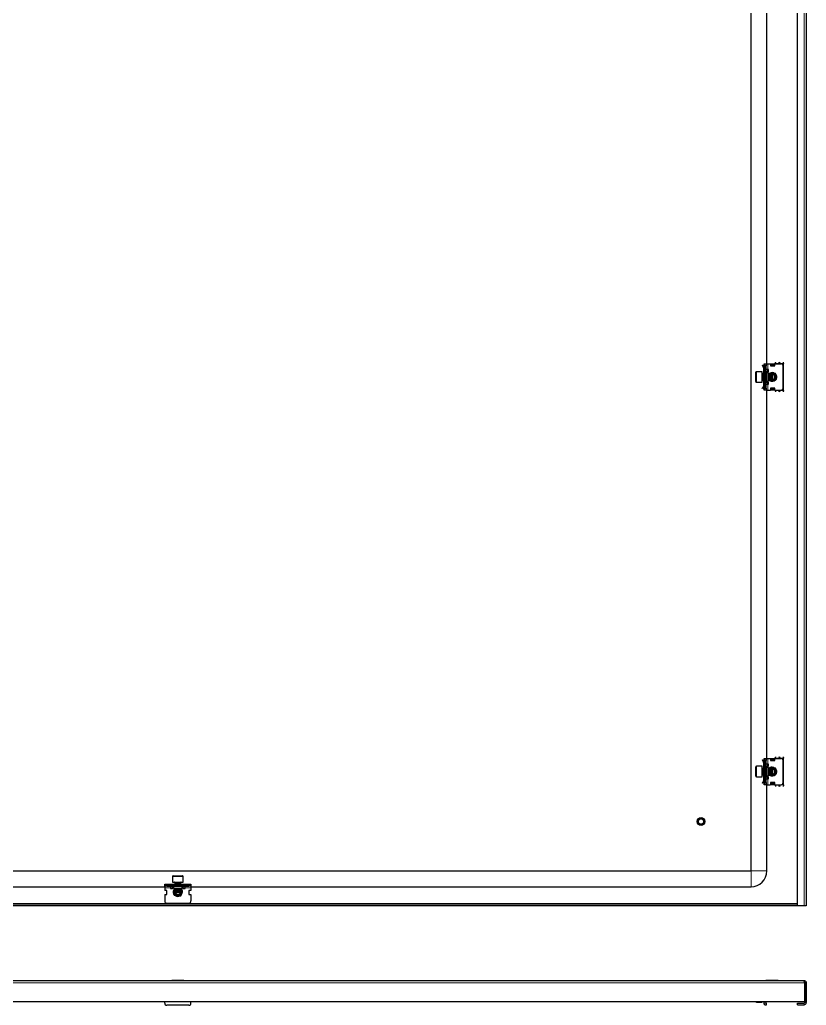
# Model space of a CAD drawing. Header units: millimetres. Extents: x -918 to 2356, y -718 to 1192.
# Drawn here: x 1609 to 2356, y -681 to 255 of the extents above; entities that cross this region are included whole.
import ezdxf

# ---------------------------------------------------------------- set-up
doc = ezdxf.new("R2010")
doc.units = ezdxf.units.MM

msp = doc.modelspace()

# ---------------------------------------------------------------- linework, layer by layer
at = {"color": 7, "linetype": 'Continuous', "lineweight": 25}
for p, q in [((2347.86, -586.72), (2347.86, 968.28)), ((2356.36, 968.28), (2356.36, -586.72)), ((2303.86, -553.72), (2303.86, 935.28)), ((2318.86, -71.72), (2318.86, 453.28)), ((2314.8, -73.08), (2314.44, -73.43)), ((2315.42, -74.41), (2314.44, -73.43)), ((2315.77, -74.05), (2314.8, -73.08)), ((2315.42, -74.41), (2315.77, -74.05)), ((2315.86, -73.72), (2315.86, -74.11)), ((2316.15, -73.01), (2316.36, -72.8)), ((2316.36, -71.72), (2318.36, -71.72)), ((2316.36, -71.98), (2316.36, -71.72)), ((2316.36, -96.45), (2316.36, -71.98)), ((2317.36, -73.72), (2317.36, -94.72)), ((2318.36, -71.72), (2318.36, -73.72)), ((2318.36, -71.72), (2319.86, -71.72)), ((2318.36, -94.72), (2318.36, -73.72)), ((2319.86, -71.72), (2322.36, -71.72)), ((2322.36, -71.72), (2322.36, -73.72)), ((2322.36, -73.72), (2326.36, -73.72)), ((2322.61, -72.1), (2323.11, -71.74)), ((2323.11, -72.1), (2322.61, -72.45)), ((2322.61, -72.45), (2322.61, -72.1)), ((2322.61, -73.36), (2322.61, -72.45)), ((2322.61, -73.72), (2322.61, -73.36)), ((2323.11, -71.74), (2323.11, -72.1)), ((2323.11, -71.74), (2325.61, -71.74)), ((2323.11, -72.1), (2325.61, -72.1)), ((2325.61, -72.1), (2325.61, -71.74)), ((2325.61, -71.74), (2326.11, -72.1)), ((2326.11, -72.45), (2325.61, -72.1)), ((2326.11, -72.1), (2326.11, -72.45)), ((2326.11, -72.45), (2326.11, -73.36)), ((2326.11, -73.36), (2326.11, -73.72)), ((2326.16, -71.83), (2326.16, -73.72)), ((2326.36, -71.83), (2326.16, -71.83)), ((2326.36, -73.72), (2326.36, -71.72)), ((2326.36, -71.72), (2332.36, -71.72)), ((2326.86, -71.72), (2326.86, -71.47)), ((2334.36, -94.72), (2334.36, -73.72)), ((2334.86, -96.97), (2334.86, -71.47)), ((2308.36, -88.62), (2308.36, -79.82)), ((2314.36, -79.22), (2308.96, -79.22)), ((2314.36, -89.22), (2314.36, -79.22)), ((2314.97, -81.22), (2314.61, -81.22)), ((2315.36, -81.77), (2314.97, -81.22)), ((2314.97, -83.07), (2314.97, -81.22)), ((2314.97, -87.22), (2314.97, -83.07)), ((2315.74, -81.22), (2315.36, -81.77)), ((2315.36, -83.28), (2315.36, -81.77)), ((2315.36, -86.66), (2315.36, -83.28)), ((2315.97, -81.22), (2315.74, -81.22)), ((2315.74, -83.07), (2315.74, -81.22)), ((2315.74, -87.22), (2315.74, -83.07)), ((2315.86, -75.47), (2316.36, -75.47)), ((2315.86, -75.47), (2315.86, -78.97)), ((2316.36, -78.97), (2315.86, -78.97)), ((2315.86, -78.97), (2315.86, -81.22)), ((2316.36, -81.77), (2315.97, -81.22)), ((2315.97, -83.07), (2315.97, -81.22)), ((2315.97, -87.22), (2315.97, -83.07)), ((2319.86, -77.22), (2318.36, -77.22)), ((2318.68, -80.18), (2320.36, -79.22)), ((2318.86, -80.08), (2318.86, -78.97)), ((2318.86, -78.97), (2319.36, -78.97)), ((2320.36, -80.22), (2318.86, -80.22)), ((2319.36, -78.97), (2320.36, -78.97)), ((2320.36, -77.22), (2319.86, -77.22)), ((2320.36, -79.22), (2320.36, -77.22)), ((2320.36, -88.22), (2320.36, -80.22)), ((2320.74, -81.22), (2320.36, -81.77)), ((2320.97, -81.22), (2320.74, -81.22)), ((2320.74, -83.07), (2320.74, -81.22)), ((2320.74, -87.22), (2320.74, -83.07)), ((2321.36, -81.77), (2320.97, -81.22)), ((2320.97, -83.07), (2320.97, -81.22)), ((2320.97, -87.22), (2320.97, -83.07)), ((2321.74, -81.22), (2321.36, -81.77)), ((2321.36, -83.28), (2321.36, -81.77)), ((2321.36, -86.66), (2321.36, -83.28)), ((2321.97, -81.22), (2321.74, -81.22)), ((2321.74, -83.07), (2321.74, -81.22)), ((2321.74, -87.22), (2321.74, -83.07)), ((2322.36, -81.77), (2321.97, -81.22)), ((2321.97, -83.07), (2321.97, -81.22)), ((2321.97, -87.22), (2321.97, -83.07)), ((2322.28, -81.66), (2322.53, -81.53)), ((2322.74, -81.22), (2322.36, -81.77)), ((2322.36, -83.28), (2322.36, -81.77)), ((2322.36, -86.66), (2322.36, -83.28)), ((2322.97, -81.22), (2322.74, -81.22)), ((2322.74, -83.07), (2322.74, -81.22)), ((2322.74, -87.22), (2322.74, -83.07)), ((2323.36, -81.77), (2322.97, -81.22)), ((2322.97, -83.07), (2322.97, -81.22)), ((2322.97, -87.22), (2322.97, -83.07)), ((2323.56, -81.47), (2323.19, -81.54)), ((2323.74, -81.22), (2323.36, -81.77)), ((2323.36, -83.28), (2323.36, -81.77)), ((2323.36, -86.66), (2323.36, -83.28)), ((2323.8, -81.22), (2323.74, -81.22)), ((2323.74, -83.07), (2323.74, -81.22)), ((2323.74, -87.22), (2323.74, -83.07)), ((2324.36, -81.77), (2323.8, -81.22)), ((2323.8, -87.22), (2323.8, -81.22)), ((2324.88, -81.65), (2324.05, -81.46)), ((2324.36, -86.66), (2324.36, -81.77)), ((2308.96, -89.22), (2314.36, -89.22)), ((2314.61, -87.22), (2314.97, -87.22)), ((2314.97, -87.22), (2315.36, -86.66)), ((2315.36, -86.66), (2315.74, -87.22)), ((2315.74, -87.22), (2315.97, -87.22)), ((2315.86, -87.22), (2315.86, -89.47)), ((2315.86, -89.47), (2315.86, -92.97)), ((2315.86, -89.47), (2316.36, -89.47)), ((2315.86, -92.97), (2316.36, -92.97)), ((2315.97, -87.22), (2316.36, -86.66)), ((2318.36, -91.22), (2319.86, -91.22)), ((2320.36, -89.22), (2318.68, -88.25)), ((2318.86, -88.22), (2320.36, -88.22)), ((2318.86, -89.47), (2318.86, -88.35)), ((2319.36, -89.47), (2318.86, -89.47)), ((2320.36, -89.47), (2319.36, -89.47)), ((2319.86, -91.22), (2320.36, -91.22)), ((2320.36, -86.66), (2320.74, -87.22)), ((2320.36, -91.22), (2320.36, -89.22)), ((2320.74, -87.22), (2320.97, -87.22)), ((2320.97, -87.22), (2321.36, -86.66)), ((2321.36, -86.66), (2321.74, -87.22)), ((2321.74, -87.22), (2321.97, -87.22)), ((2321.97, -87.22), (2322.36, -86.66)), ((2322.53, -86.91), (2322.28, -86.77)), ((2322.36, -86.66), (2322.74, -87.22)), ((2322.74, -87.22), (2322.97, -87.22)), ((2322.97, -87.22), (2323.36, -86.66)), ((2323.36, -86.66), (2323.74, -87.22)), ((2323.74, -87.22), (2323.8, -87.22)), ((2323.8, -87.22), (2324.36, -86.66)), ((2315.42, -94.03), (2314.44, -95)), ((2314.8, -95.36), (2314.44, -95)), ((2315.77, -94.38), (2314.8, -95.36)), ((2315.42, -94.03), (2315.77, -94.38)), ((2315.86, -94.72), (2315.86, -94.26)), ((2316.36, -95.63), (2316.15, -95.42)), ((2316.36, -96.72), (2316.36, -96.45)), ((2318.36, -96.72), (2316.36, -96.72)), ((2318.36, -94.72), (2318.36, -96.72)), ((2318.36, -96.72), (2319.86, -96.72)), ((2318.86, -446.72), (2318.86, -96.72)), ((2319.86, -96.72), (2322.36, -96.72)), ((2322.36, -94.72), (2322.36, -96.72)), ((2326.36, -94.72), (2322.36, -94.72)), ((2322.61, -95.07), (2322.61, -94.72)), ((2322.61, -95.98), (2322.61, -95.07)), ((2322.61, -96.34), (2322.61, -95.98)), ((2322.61, -95.98), (2323.11, -96.34)), ((2323.11, -96.69), (2322.61, -96.34)), ((2323.11, -96.34), (2323.11, -96.69)), ((2325.61, -96.34), (2323.11, -96.34)), ((2325.61, -96.69), (2323.11, -96.69)), ((2325.61, -96.34), (2326.11, -95.98)), ((2325.61, -96.69), (2325.61, -96.34)), ((2326.11, -96.34), (2325.61, -96.69)), ((2326.11, -94.72), (2326.11, -95.07)), ((2326.11, -95.07), (2326.11, -95.98)), ((2326.11, -95.98), (2326.11, -96.34)), ((2326.16, -94.72), (2326.16, -96.6)), ((2326.16, -96.6), (2326.36, -96.6)), ((2326.36, -96.72), (2326.36, -94.72)), ((2326.36, -96.72), (2332.36, -96.72)), ((2326.86, -96.97), (2326.86, -96.72)), ((2314.8, -448.08), (2314.44, -448.43)), ((2315.42, -449.41), (2314.44, -448.43)), ((2315.77, -449.05), (2314.8, -448.08)), ((2315.42, -449.41), (2315.77, -449.05)), ((2315.86, -448.72), (2315.86, -449.11)), ((2316.15, -448.01), (2316.36, -447.8)), ((2316.36, -446.72), (2318.36, -446.72)), ((2316.36, -446.98), (2316.36, -446.72)), ((2316.36, -471.45), (2316.36, -446.98)), ((2317.36, -448.72), (2317.36, -469.72)), ((2318.36, -446.72), (2318.36, -448.72)), ((2318.36, -446.72), (2319.86, -446.72)), ((2318.36, -469.72), (2318.36, -448.72)), ((2319.86, -446.72), (2322.36, -446.72)), ((2322.36, -446.72), (2322.36, -448.72)), ((2322.36, -448.72), (2326.36, -448.72)), ((2322.61, -447.1), (2323.11, -446.74)), ((2323.11, -447.1), (2322.61, -447.45)), ((2322.61, -447.45), (2322.61, -447.1)), ((2322.61, -448.36), (2322.61, -447.45)), ((2322.61, -448.72), (2322.61, -448.36)), ((2323.11, -446.74), (2323.11, -447.1)), ((2323.11, -446.74), (2325.61, -446.74)), ((2323.11, -447.1), (2325.61, -447.1)), ((2325.61, -447.1), (2325.61, -446.74)), ((2325.61, -446.74), (2326.11, -447.1)), ((2326.11, -447.45), (2325.61, -447.1)), ((2326.11, -447.1), (2326.11, -447.45)), ((2326.11, -447.45), (2326.11, -448.36)), ((2326.11, -448.36), (2326.11, -448.72)), ((2326.16, -446.83), (2326.16, -448.72)), ((2326.36, -446.83), (2326.16, -446.83)), ((2326.36, -446.72), (2332.36, -446.72)), ((2326.36, -448.72), (2326.36, -446.72)), ((2326.86, -446.72), (2326.86, -446.47)), ((2334.36, -469.72), (2334.36, -448.72)), ((2334.86, -471.97), (2334.86, -446.47)), ((2308.36, -463.62), (2308.36, -454.82)), ((2314.36, -454.22), (2308.96, -454.22)), ((2314.36, -464.22), (2314.36, -454.22)), ((2314.97, -456.22), (2314.61, -456.22)), ((2315.36, -456.77), (2314.97, -456.22)), ((2314.97, -458.07), (2314.97, -456.22)), ((2314.97, -462.22), (2314.97, -458.07)), ((2315.74, -456.22), (2315.36, -456.77)), ((2315.36, -458.28), (2315.36, -456.77)), ((2315.36, -461.66), (2315.36, -458.28)), ((2315.97, -456.22), (2315.74, -456.22)), ((2315.74, -458.07), (2315.74, -456.22)), ((2315.74, -462.22), (2315.74, -458.07)), ((2315.86, -450.47), (2316.36, -450.47)), ((2315.86, -450.47), (2315.86, -453.97)), ((2316.36, -453.97), (2315.86, -453.97)), ((2315.86, -453.97), (2315.86, -456.22)), ((2316.36, -456.77), (2315.97, -456.22)), ((2315.97, -458.07), (2315.97, -456.22)), ((2315.97, -462.22), (2315.97, -458.07)), ((2319.86, -452.22), (2318.36, -452.22)), ((2318.68, -455.18), (2320.36, -454.22)), ((2318.86, -455.08), (2318.86, -453.97)), ((2318.86, -453.97), (2319.36, -453.97)), ((2320.36, -455.22), (2318.86, -455.22)), ((2319.36, -453.97), (2320.36, -453.97)), ((2320.36, -452.22), (2319.86, -452.22)), ((2320.36, -454.22), (2320.36, -452.22)), ((2320.36, -463.22), (2320.36, -455.22)), ((2320.74, -456.22), (2320.36, -456.77)), ((2320.97, -456.22), (2320.74, -456.22)), ((2320.74, -458.07), (2320.74, -456.22)), ((2320.74, -462.22), (2320.74, -458.07)), ((2321.36, -456.77), (2320.97, -456.22)), ((2320.97, -458.07), (2320.97, -456.22)), ((2320.97, -462.22), (2320.97, -458.07)), ((2321.74, -456.22), (2321.36, -456.77)), ((2321.36, -458.28), (2321.36, -456.77)), ((2321.36, -461.66), (2321.36, -458.28)), ((2321.97, -456.22), (2321.74, -456.22)), ((2321.74, -458.07), (2321.74, -456.22)), ((2321.74, -462.22), (2321.74, -458.07)), ((2322.36, -456.77), (2321.97, -456.22)), ((2321.97, -458.07), (2321.97, -456.22)), ((2321.97, -462.22), (2321.97, -458.07)), ((2322.28, -456.66), (2322.53, -456.53)), ((2322.74, -456.22), (2322.36, -456.77)), ((2322.36, -458.28), (2322.36, -456.77)), ((2322.36, -461.66), (2322.36, -458.28)), ((2322.97, -456.22), (2322.74, -456.22)), ((2322.74, -458.07), (2322.74, -456.22)), ((2322.74, -462.22), (2322.74, -458.07)), ((2323.36, -456.77), (2322.97, -456.22)), ((2322.97, -458.07), (2322.97, -456.22)), ((2322.97, -462.22), (2322.97, -458.07)), ((2323.56, -456.47), (2323.19, -456.54)), ((2323.74, -456.22), (2323.36, -456.77)), ((2323.36, -458.28), (2323.36, -456.77)), ((2323.36, -461.66), (2323.36, -458.28)), ((2323.8, -456.22), (2323.74, -456.22)), ((2323.74, -458.07), (2323.74, -456.22)), ((2323.74, -462.22), (2323.74, -458.07)), ((2324.36, -456.77), (2323.8, -456.22)), ((2323.8, -462.22), (2323.8, -456.22)), ((2324.88, -456.65), (2324.05, -456.46)), ((2324.36, -461.66), (2324.36, -456.77)), ((2308.96, -464.22), (2314.36, -464.22)), ((2314.61, -462.22), (2314.97, -462.22)), ((2314.97, -462.22), (2315.36, -461.66)), ((2315.36, -461.66), (2315.74, -462.22)), ((2315.74, -462.22), (2315.97, -462.22)), ((2315.86, -462.22), (2315.86, -464.47)), ((2315.86, -464.47), (2315.86, -467.97)), ((2315.86, -464.47), (2316.36, -464.47)), ((2315.86, -467.97), (2316.36, -467.97)), ((2315.97, -462.22), (2316.36, -461.66)), ((2318.36, -466.22), (2319.86, -466.22)), ((2320.36, -464.22), (2318.68, -463.25)), ((2318.86, -463.22), (2320.36, -463.22)), ((2318.86, -464.47), (2318.86, -463.35)), ((2319.36, -464.47), (2318.86, -464.47)), ((2320.36, -464.47), (2319.36, -464.47)), ((2319.86, -466.22), (2320.36, -466.22)), ((2320.36, -461.66), (2320.74, -462.22)), ((2320.36, -466.22), (2320.36, -464.22)), ((2320.74, -462.22), (2320.97, -462.22)), ((2320.97, -462.22), (2321.36, -461.66)), ((2321.36, -461.66), (2321.74, -462.22)), ((2321.74, -462.22), (2321.97, -462.22)), ((2321.97, -462.22), (2322.36, -461.66)), ((2322.53, -461.91), (2322.28, -461.77)), ((2322.36, -461.66), (2322.74, -462.22)), ((2322.74, -462.22), (2322.97, -462.22)), ((2322.97, -462.22), (2323.36, -461.66)), ((2323.36, -461.66), (2323.74, -462.22)), ((2323.74, -462.22), (2323.8, -462.22)), ((2323.8, -462.22), (2324.36, -461.66)), ((2315.42, -469.03), (2314.44, -470)), ((2314.8, -470.36), (2314.44, -470)), ((2315.77, -469.38), (2314.8, -470.36)), ((2315.42, -469.03), (2315.77, -469.38)), ((2315.86, -469.72), (2315.86, -469.26)), ((2316.36, -470.63), (2316.15, -470.42)), ((2316.36, -471.72), (2316.36, -471.45)), ((2318.36, -471.72), (2316.36, -471.72)), ((2318.36, -469.72), (2318.36, -471.72)), ((2318.36, -471.72), (2319.86, -471.72)), ((2318.86, -553.72), (2318.86, -471.72)), ((2319.86, -471.72), (2322.36, -471.72)), ((2322.36, -469.72), (2322.36, -471.72)), ((2326.36, -469.72), (2322.36, -469.72)), ((2322.61, -470.07), (2322.61, -469.72)), ((2322.61, -470.98), (2322.61, -470.07)), ((2322.61, -470.98), (2323.11, -471.34)), ((2322.61, -471.34), (2322.61, -470.98)), ((2323.11, -471.69), (2322.61, -471.34)), ((2325.61, -471.34), (2323.11, -471.34)), ((2323.11, -471.34), (2323.11, -471.69)), ((2325.61, -471.69), (2323.11, -471.69)), ((2325.61, -471.34), (2326.11, -470.98)), ((2325.61, -471.69), (2325.61, -471.34)), ((2326.11, -471.34), (2325.61, -471.69)), ((2326.11, -469.72), (2326.11, -470.07)), ((2326.11, -470.07), (2326.11, -470.98)), ((2326.11, -470.98), (2326.11, -471.34)), ((2326.16, -469.72), (2326.16, -471.6)), ((2326.16, -471.6), (2326.36, -471.6)), ((2326.36, -471.72), (2326.36, -469.72)), ((2326.36, -471.72), (2332.36, -471.72)), ((2326.86, -471.97), (2326.86, -471.72)), ((1214.86, -553.72), (2303.86, -553.72)), ((1754.36, -558.82), (1754.36, -564.22)), ((1754.96, -558.22), (1763.42, -558.22)), ((1763.42, -558.22), (1763.76, -558.22)), ((1764.36, -564.22), (1764.36, -558.82)), ((1214.86, -568.72), (1746.86, -568.72)), ((1746.86, -568.22), (1746.86, -566.22)), ((1746.86, -566.22), (1747.12, -566.22)), ((1748.86, -568.22), (1746.86, -568.22)), ((1746.86, -568.22), (1746.86, -569.72)), ((1746.86, -569.72), (1746.86, -572.22)), ((1747.12, -566.22), (1771.59, -566.22)), ((1769.86, -567.22), (1748.86, -567.22)), ((1748.86, -568.22), (1769.86, -568.22)), ((1752.36, -568.22), (1752.36, -569.72)), ((1752.36, -568.72), (1755.22, -568.72)), ((1752.36, -569.72), (1752.36, -570.22)), ((1752.36, -570.22), (1754.36, -570.22)), ((1754.36, -564.22), (1763.98, -564.22)), ((1754.36, -570.22), (1755.32, -568.54)), ((1755.36, -568.72), (1755.36, -570.22)), ((1755.36, -570.22), (1763.36, -570.22)), ((1756.36, -564.47), (1756.36, -564.83)), ((1756.36, -564.83), (1756.91, -565.22)), ((1756.36, -564.83), (1758.21, -564.83)), ((1756.91, -565.22), (1756.36, -565.61)), ((1756.36, -565.61), (1756.36, -565.83)), ((1756.36, -565.61), (1758.21, -565.61)), ((1756.36, -565.83), (1756.91, -566.22)), ((1756.36, -565.83), (1758.21, -565.83)), ((1756.91, -570.22), (1756.36, -570.61)), ((1756.36, -570.61), (1756.36, -570.83)), ((1756.36, -570.61), (1758.21, -570.61)), ((1756.36, -570.83), (1756.91, -571.22)), ((1756.36, -570.83), (1758.21, -570.83)), ((1756.91, -571.22), (1756.36, -571.61)), ((1756.91, -565.22), (1758.42, -565.22)), ((1756.91, -571.22), (1758.42, -571.22)), ((1758.21, -564.83), (1762.36, -564.83)), ((1758.21, -565.61), (1762.36, -565.61)), ((1758.21, -565.83), (1762.36, -565.83)), ((1758.21, -570.61), (1762.36, -570.61)), ((1758.21, -570.83), (1762.36, -570.83)), ((1758.42, -565.22), (1761.8, -565.22)), ((1758.42, -571.22), (1761.8, -571.22)), ((1761.8, -565.22), (1762.36, -564.83)), ((1762.36, -565.61), (1761.8, -565.22)), ((1761.8, -566.22), (1762.36, -565.83)), ((1762.36, -570.61), (1761.8, -570.22)), ((1761.8, -571.22), (1762.36, -570.83)), ((1762.36, -571.61), (1761.8, -571.22)), ((1762.36, -564.83), (1762.36, -564.47)), ((1762.36, -565.83), (1762.36, -565.61)), ((1762.36, -570.83), (1762.36, -570.61)), ((1763.36, -570.22), (1763.36, -568.72)), ((1763.39, -568.54), (1764.36, -570.22)), ((1763.49, -568.72), (1766.36, -568.72)), ((1763.98, -564.22), (1764.36, -564.22)), ((1764.36, -570.22), (1766.36, -570.22)), ((1766.36, -569.72), (1766.36, -568.22)), ((1766.36, -570.22), (1766.36, -569.72)), ((1771.86, -568.22), (1769.86, -568.22)), ((1771.59, -566.22), (1771.86, -566.22)), ((1771.86, -566.22), (1771.86, -568.22)), ((1771.86, -568.22), (1771.86, -569.72)), ((1771.86, -568.72), (2303.86, -568.72)), ((1771.86, -569.72), (1771.86, -572.22)), ((1748.86, -572.22), (1746.86, -572.22)), ((1746.86, -576.22), (1746.86, -582.22)), ((1746.86, -576.22), (1748.86, -576.22)), ((1748.86, -576.22), (1748.86, -572.22)), ((1756.36, -571.61), (1756.36, -571.83)), ((1756.36, -571.61), (1758.21, -571.61)), ((1756.36, -571.83), (1756.91, -572.22)), ((1756.36, -571.83), (1758.21, -571.83)), ((1756.91, -572.22), (1756.36, -572.61)), ((1756.36, -572.61), (1756.36, -572.83)), ((1756.36, -572.61), (1758.21, -572.61)), ((1756.36, -572.83), (1756.91, -573.22)), ((1756.36, -572.83), (1758.21, -572.83)), ((1756.91, -573.22), (1756.36, -573.61)), ((1756.36, -573.61), (1756.36, -573.66)), ((1756.36, -573.61), (1758.21, -573.61)), ((1756.36, -573.66), (1756.91, -574.22)), ((1756.36, -573.66), (1762.13, -573.66)), ((1756.6, -573.91), (1756.79, -574.74)), ((1756.68, -573.05), (1756.61, -573.43)), ((1756.67, -572.39), (1756.8, -572.14)), ((1756.91, -572.22), (1758.42, -572.22)), ((1756.91, -573.22), (1758.42, -573.22)), ((1756.91, -574.22), (1761.62, -574.22)), ((1758.21, -571.61), (1762.36, -571.61)), ((1758.21, -571.83), (1762.36, -571.83)), ((1758.21, -572.61), (1762.36, -572.61)), ((1758.21, -572.83), (1762.36, -572.83)), ((1758.21, -573.61), (1762.36, -573.61)), ((1758.42, -572.22), (1761.8, -572.22)), ((1758.42, -573.22), (1761.8, -573.22)), ((1761.62, -574.22), (1761.8, -574.22)), ((1761.8, -572.22), (1762.36, -571.83)), ((1762.36, -572.61), (1761.8, -572.22)), ((1761.8, -573.22), (1762.36, -572.83)), ((1762.36, -573.61), (1761.8, -573.22)), ((1761.8, -574.22), (1762.36, -573.66)), ((1761.91, -572.14), (1762.05, -572.39)), ((1762.13, -573.66), (1762.36, -573.66)), ((1762.36, -571.83), (1762.36, -571.61)), ((1762.36, -572.83), (1762.36, -572.61)), ((1762.36, -573.66), (1762.36, -573.61)), ((1771.86, -572.22), (1769.86, -572.22)), ((1769.86, -572.22), (1769.86, -576.22)), ((1769.86, -576.22), (1771.86, -576.22)), ((1771.86, -576.22), (1771.86, -582.22)), ((2347.86, -585.22), (1170.86, -585.22)), ((2347.86, -586.72), (1170.86, -586.72)), ((1748.86, -584.22), (1769.86, -584.22)), ((2354.26, -586.72), (2347.86, -586.72)), ((2356.36, -586.72), (2354.26, -586.72)), ((1164.46, -657.85), (2354.26, -657.85)), ((1753.57, -657.55), (1753.57, -657.85)), ((1753.57, -657.55), (1765.14, -657.55)), ((1765.14, -657.85), (1765.14, -657.55)), ((2318.07, -657.55), (2318.07, -657.85)), ((2318.07, -657.55), (2329.23, -657.55)), ((2329.23, -657.55), (2329.64, -657.55)), ((2329.64, -657.85), (2329.64, -657.55)), ((2354.66, -659.95), (2354.66, -677.85)), ((2356.36, -659.95), (2354.86, -659.95)), ((2354.86, -659.95), (2354.86, -678.75)), ((2356.36, -659.95), (2356.36, -678.75)), ((1164.06, -677.85), (2354.66, -677.85)), ((1746.86, -679.35), (1746.86, -677.85)), ((1769.86, -681.35), (1748.86, -681.35)), ((1771.86, -679.35), (1771.86, -677.85)), ((2308.96, -678.35), (2314.36, -678.35)), ((2314.36, -678.35), (2314.36, -677.85)), ((2315.86, -678.35), (2316.36, -678.35)), ((2316.36, -679.35), (2316.36, -677.85)), ((2316.36, -680.35), (2316.36, -679.35)), ((2316.36, -680.35), (2317.36, -681.35)), ((2318.36, -681.35), (2317.36, -681.35)), ((2318.36, -679.35), (2318.36, -677.85)), ((2318.36, -679.35), (2318.36, -681.35)), ((2347.86, -680.85), (2347.86, -679.35)), ((2347.86, -679.35), (2354.26, -679.35)), ((2347.86, -680.85), (2354.26, -680.85))]:
    msp.add_line(p, q, dxfattribs=at)
at = {"color": 8, "linetype": 'Continuous', "lineweight": 18}
for p, q in [((2354.26, 968.28), (2354.26, -586.72)), ((2316.36, -73.72), (2315.86, -73.72)), ((2316.36, -73.22), (2316.15, -73.01)), ((2318.36, -73.72), (2317.36, -73.72)), ((2319.86, -77.22), (2319.86, -71.72)), ((2326.11, -73.36), (2322.61, -73.36)), ((2326.86, -71.47), (2330.86, -71.47)), ((2334.86, -71.47), (2330.86, -71.47)), ((2308.96, -79.22), (2308.96, -89.22)), ((2314.61, -81.22), (2314.61, -86.99)), ((2318.86, -80.22), (2318.86, -88.22)), ((2319.36, -78.97), (2319.36, -77.22)), ((2314.61, -86.99), (2314.61, -87.22)), ((2319.36, -91.22), (2319.36, -89.47)), ((2319.86, -96.72), (2319.86, -91.22)), ((2316.36, -94.72), (2315.86, -94.72)), ((2316.36, -95.22), (2316.15, -95.42)), ((2317.36, -94.72), (2318.36, -94.72)), ((2322.61, -95.07), (2326.11, -95.07)), ((2330.86, -96.97), (2326.86, -96.97)), ((2334.86, -96.97), (2330.86, -96.97)), ((2316.36, -448.72), (2315.86, -448.72)), ((2316.36, -448.22), (2316.15, -448.01)), ((2318.36, -448.72), (2317.36, -448.72)), ((2319.86, -452.22), (2319.86, -446.72)), ((2326.11, -448.36), (2322.61, -448.36)), ((2326.86, -446.47), (2330.86, -446.47)), ((2334.86, -446.47), (2330.86, -446.47)), ((2308.96, -454.22), (2308.96, -464.22)), ((2314.61, -456.22), (2314.61, -461.99)), ((2318.86, -455.22), (2318.86, -463.22)), ((2319.36, -453.97), (2319.36, -452.22)), ((2314.61, -461.99), (2314.61, -462.22)), ((2319.36, -466.22), (2319.36, -464.47)), ((2319.86, -471.72), (2319.86, -466.22)), ((2316.36, -469.72), (2315.86, -469.72)), ((2316.36, -470.22), (2316.15, -470.42)), ((2317.36, -469.72), (2318.36, -469.72)), ((2322.61, -470.07), (2326.11, -470.07)), ((2330.86, -471.97), (2326.86, -471.97)), ((2334.86, -471.97), (2330.86, -471.97)), ((1763.98, -558.82), (1754.36, -558.82)), ((1764.36, -558.82), (1763.98, -558.82)), ((2303.86, -553.72), (2318.86, -553.72)), ((2303.86, -553.72), (2303.86, -568.72)), ((1746.86, -569.72), (1752.36, -569.72)), ((1748.86, -567.22), (1748.86, -568.22)), ((1763.36, -568.72), (1755.36, -568.72)), ((1762.36, -564.47), (1756.36, -564.47)), ((1766.36, -569.72), (1771.86, -569.72)), ((1769.86, -568.22), (1769.86, -567.22)), ((2347.86, -584.62), (1170.86, -584.62)), ((1164.06, -659.95), (2354.66, -659.95)), ((2308.96, -677.85), (2308.96, -678.35)), ((2316.36, -679.35), (2318.36, -679.35)), ((2354.26, -679.35), (2354.26, -680.85)), ((2354.86, -678.75), (2356.36, -678.75))]:
    msp.add_line(p, q, dxfattribs=at)
at = {"color": 7, "linetype": 'Continuous', "lineweight": 25, "flags": 128}
for points in [[(2323.19, -86.9), (2323.32, -86.92), (2323.56, -86.96)], [(2323.19, -461.9), (2323.32, -461.92), (2323.56, -461.96)], [(1762.1, -573.43), (1762.06, -573.18), (1762.03, -573.05)]]:
    msp.add_lwpolyline(points, dxfattribs=at)
at = {"color": 7, "linetype": 'Continuous', "lineweight": 25}
for radius in [3.75, 3, 2.5]:
    msp.add_circle((2256.36, -506.72), radius, dxfattribs=at)
for centre, radius, start, end in [((2316.86, -73.72), 1, 135, 180), ((2315.36, -73.72), 2, 0, 60), ((2332.36, -73.72), 2, 0, 90), ((2308.96, -79.82), 0.6, 90, 180), ((2314.61, -80.97), 0.25, 180, 270), ((2318.86, -79.72), 0.5, 180, 270), ((2323.86, -84.22), 4, 90, 134.28235), ((2323.86, -84.22), 4, 225.71765, 90), ((2323.86, -84.22), 3, 254.33161, 105.66839), ((2323.86, -84.22), 2.76, 274.01261, 68.2426), ((2323.86, -84.22), 2.45, 281.79772, 78.20228), ((2308.96, -88.62), 0.6, 180, 270), ((2314.61, -87.47), 0.25, 90, 180), ((2318.86, -88.72), 0.5, 90, 180), ((2316.86, -94.72), 1, 180, 225), ((2315.36, -94.72), 2, 300, 0), ((2332.36, -94.72), 2, 270, 0), ((2316.86, -448.72), 1, 135, 180), ((2315.36, -448.72), 2, 0, 60), ((2332.36, -448.72), 2, 0, 90), ((2308.96, -454.82), 0.6, 90, 180), ((2314.61, -455.97), 0.25, 180, 270), ((2318.86, -454.72), 0.5, 180, 270), ((2323.86, -459.22), 4, 90, 134.28235), ((2323.86, -459.22), 4, 225.71765, 90), ((2323.86, -459.22), 3, 254.33161, 105.66839), ((2323.86, -459.22), 2.76, 274.01261, 68.2426), ((2323.86, -459.22), 2.45, 281.79772, 78.20228), ((2308.96, -463.62), 0.6, 180, 270), ((2314.61, -462.47), 0.25, 90, 180), ((2318.86, -463.72), 0.5, 90, 180), ((2316.86, -469.72), 1, 180, 225), ((2315.36, -469.72), 2, 300, 0), ((2332.36, -469.72), 2, 270, 0), ((1754.96, -558.82), 0.6, 90, 180), ((1763.76, -558.82), 0.6, 0, 90), ((2303.86, -553.72), 15, 270, 0), ((1748.86, -565.22), 2, 210, 270), ((1754.86, -568.72), 0.5, 0, 90), ((1759.36, -573.72), 4, 135.71765, 0), ((1756.11, -564.47), 0.25, 0, 90), ((1759.36, -573.72), 4, 0, 44.28235), ((1762.61, -564.47), 0.25, 90, 180), ((1763.86, -568.72), 0.5, 90, 180), ((1769.86, -565.22), 2, 270, 330), ((1759.36, -573.72), 3, 164.33161, 15.66839), ((1759.36, -573.72), 2.76, 201.7574, 355.98739), ((1759.36, -573.72), 2.45, 191.79772, 291.7574), ((1759.36, -573.72), 2.45, 291.7574, 348.20228), ((1748.86, -582.22), 2, 180, 270), ((1769.86, -582.22), 2, 270, 0), ((1748.86, -679.35), 2, 180, 270), ((1769.86, -679.35), 2, 270, 0), ((2308.96, -677.75), 0.6, 189.59407, 270), ((2354.26, -678.75), 0.6, 270, 0), ((2354.26, -678.75), 2.1, 270, 0)]:
    msp.add_arc(centre, radius, start, end, dxfattribs=at)
at = {"color": 8, "linetype": 'Continuous', "lineweight": 18}
for centre, start, end in [((2323.86, -84.22), 218.94244, 90), ((2323.86, -84.22), 90, 141.05756), ((2323.86, -459.22), 218.94244, 90), ((2323.86, -459.22), 90, 141.05756), ((1759.36, -573.72), 128.94244, 0), ((1759.36, -573.72), 0, 51.05756)]:
    msp.add_arc(centre, 4.5, start, end, dxfattribs=at)
at = {"color": 7, "linetype": 'Continuous', "lineweight": 25}
for points, knots in [([(2315.86, -75.47), (2315.84, -75.28), (2315.8, -74.99), (2315.62, -74.63), (2315.48, -74.48), (2315.42, -74.41)], [0, 0, 0, 0, 0.485042, 0.738404, 1, 1, 1, 1]), ([(2316.36, -75.47), (2316.33, -75.23), (2316.28, -74.74), (2315.99, -74.28), (2315.8, -74.08), (2315.77, -74.05)], [0, 0, 0, 0, 0.461863, 0.923726, 1, 1, 1, 1]), ([(2326.86, -71.47), (2326.9, -71.35), (2327, -71.11), (2327.14, -70.76), (2327.29, -70.43), (2327.38, -70.24), (2327.43, -70.14)], [0, 0, 0, 0, 0.247454, 0.50208, 0.749534, 1, 1, 1, 1]), ([(2330.28, -70.15), (2330.36, -70.31), (2330.54, -70.66), (2330.73, -71.15), (2330.84, -71.43), (2330.86, -71.47)], [0, 0, 0, 0, 0.415483, 0.917152, 1, 1, 1, 1]), ([(2330.86, -71.47), (2330.95, -71.22), (2331.14, -70.74), (2331.33, -70.34), (2331.43, -70.14)], [0, 0, 0, 0, 0.502065, 1, 1, 1, 1]), ([(2334.28, -70.15), (2334.36, -70.31), (2334.54, -70.66), (2334.73, -71.15), (2334.84, -71.43), (2334.86, -71.47)], [0, 0, 0, 0, 0.415483, 0.917152, 1, 1, 1, 1]), ([(2315.42, -94.03), (2315.54, -93.88), (2315.72, -93.65), (2315.84, -93.27), (2315.85, -93.07), (2315.86, -92.97)], [0, 0, 0, 0, 0.485042, 0.738404, 1, 1, 1, 1]), ([(2315.77, -94.38), (2315.92, -94.19), (2316.23, -93.81), (2316.35, -93.29), (2316.36, -93.01), (2316.36, -92.97)], [0, 0, 0, 0, 0.461863, 0.923726, 1, 1, 1, 1]), ([(2327.43, -98.28), (2327.35, -98.12), (2327.17, -97.78), (2326.98, -97.29), (2326.87, -97.01), (2326.86, -96.97)], [0, 0, 0, 0, 0.4154826, 0.9171518, 1, 1, 1, 1]), ([(2330.86, -96.97), (2330.76, -97.21), (2330.57, -97.7), (2330.38, -98.09), (2330.28, -98.29)], [0, 0, 0, 0, 0.502065, 1, 1, 1, 1]), ([(2331.43, -98.28), (2331.35, -98.12), (2331.17, -97.78), (2330.98, -97.29), (2330.87, -97.01), (2330.86, -96.97)], [0, 0, 0, 0, 0.4154826, 0.9171518, 1, 1, 1, 1]), ([(2334.86, -96.97), (2334.76, -97.21), (2334.57, -97.7), (2334.38, -98.09), (2334.28, -98.29)], [0, 0, 0, 0, 0.5020654, 1, 1, 1, 1]), ([(2315.86, -450.47), (2315.84, -450.28), (2315.8, -449.99), (2315.62, -449.63), (2315.48, -449.48), (2315.42, -449.41)], [0, 0, 0, 0, 0.485042, 0.738404, 1, 1, 1, 1]), ([(2316.36, -450.47), (2316.33, -450.23), (2316.28, -449.74), (2315.99, -449.28), (2315.8, -449.08), (2315.77, -449.05)], [0, 0, 0, 0, 0.461863, 0.923726, 1, 1, 1, 1]), ([(2326.86, -446.47), (2326.9, -446.35), (2327, -446.11), (2327.14, -445.76), (2327.29, -445.43), (2327.38, -445.24), (2327.43, -445.14)], [0, 0, 0, 0, 0.247454, 0.50208, 0.749534, 1, 1, 1, 1]), ([(2330.28, -445.15), (2330.36, -445.31), (2330.54, -445.66), (2330.73, -446.15), (2330.84, -446.43), (2330.86, -446.47)], [0, 0, 0, 0, 0.415483, 0.917152, 1, 1, 1, 1]), ([(2330.86, -446.47), (2330.95, -446.22), (2331.14, -445.74), (2331.33, -445.34), (2331.43, -445.14)], [0, 0, 0, 0, 0.5020654, 1, 1, 1, 1]), ([(2334.28, -445.15), (2334.36, -445.31), (2334.54, -445.66), (2334.73, -446.15), (2334.84, -446.43), (2334.86, -446.47)], [0, 0, 0, 0, 0.415483, 0.917152, 1, 1, 1, 1]), ([(2315.42, -469.03), (2315.54, -468.88), (2315.72, -468.65), (2315.84, -468.27), (2315.85, -468.07), (2315.86, -467.97)], [0, 0, 0, 0, 0.4850424, 0.7384039, 1, 1, 1, 1]), ([(2315.77, -469.38), (2315.92, -469.19), (2316.23, -468.81), (2316.35, -468.29), (2316.36, -468.01), (2316.36, -467.97)], [0, 0, 0, 0, 0.461863, 0.923726, 1, 1, 1, 1]), ([(2327.43, -473.28), (2327.35, -473.12), (2327.17, -472.78), (2326.98, -472.29), (2326.87, -472.01), (2326.86, -471.97)], [0, 0, 0, 0, 0.4154826, 0.9171518, 1, 1, 1, 1]), ([(2330.86, -471.97), (2330.76, -472.21), (2330.57, -472.7), (2330.38, -473.09), (2330.28, -473.29)], [0, 0, 0, 0, 0.502065, 1, 1, 1, 1]), ([(2331.43, -473.28), (2331.35, -473.12), (2331.17, -472.78), (2330.98, -472.29), (2330.87, -472.01), (2330.86, -471.97)], [0, 0, 0, 0, 0.415483, 0.917152, 1, 1, 1, 1]), ([(2334.86, -471.97), (2334.76, -472.21), (2334.57, -472.7), (2334.38, -473.09), (2334.28, -473.29)], [0, 0, 0, 0, 0.502065, 1, 1, 1, 1]), ([(2354.26, -657.85), (2354.53, -657.85), (2354.8, -657.91), (2355.32, -658.12), (2355.54, -658.27), (2355.94, -658.66), (2356.09, -658.89), (2356.3, -659.4), (2356.36, -659.68), (2356.36, -659.95)], [0, 0, 0, 0, 0.25, 0.25, 0.5, 0.5, 0.75, 0.75, 1, 1, 1, 1]), ([(2354.66, -659.95), (2354.62, -659.68), (2354.59, -659.4), (2354.52, -658.9), (2354.49, -658.66), (2354.42, -658.27), (2354.39, -658.12), (2354.32, -657.91), (2354.29, -657.85), (2354.26, -657.85)], [0, 0, 0, 0, 0.25, 0.25, 0.5, 0.5, 0.75, 0.75, 1, 1, 1, 1]), ([(2354.6, -659.47), (2354.63, -659.5), (2354.79, -659.6), (2354.83, -659.8), (2354.86, -659.95)], [0, 0, 0, 0, 0.207713, 1, 1, 1, 1]), ([(2315.86, -678.35), (2315.83, -678.25), (2315.8, -678.1), (2315.66, -677.93), (2315.58, -677.87), (2315.56, -677.85)], [0, 0, 0, 0, 0.60297, 0.917931, 1, 1, 1, 1]), ([(2316.36, -678.35), (2316.34, -678.26), (2316.3, -678.09), (2316.05, -677.92), (2315.95, -677.85)], [0, 0, 0, 0, 0.57413, 1, 1, 1, 1])]:
    msp.add_open_spline(points, degree=3, knots=knots, dxfattribs=at)

doc.saveas('drawing.dxf')
